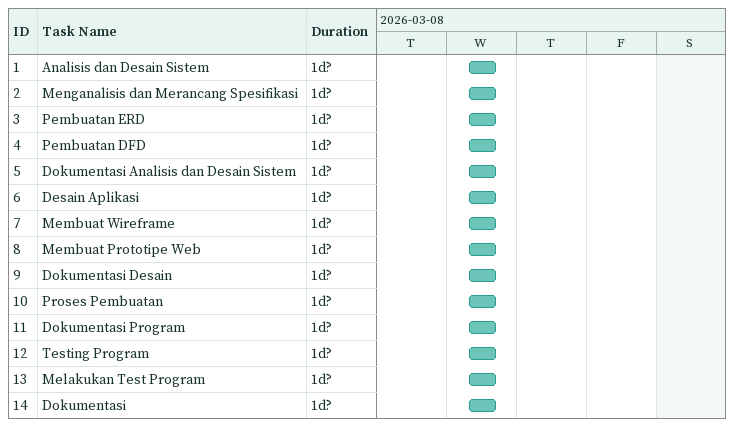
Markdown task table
| ID | Task | Duration | Start | Finish |
|---|---|---|---|---|
| 1 | Analisis dan Desain Sistem | 1d? | 2026-03-11 | 2026-03-11 |
| 2 | Menganalisis dan Merancang Spesifikasi | 1d? | 2026-03-11 | 2026-03-11 |
| 3 | Pembuatan ERD | 1d? | 2026-03-11 | 2026-03-11 |
| 4 | Pembuatan DFD | 1d? | 2026-03-11 | 2026-03-11 |
| 5 | Dokumentasi Analisis dan Desain Sistem | 1d? | 2026-03-11 | 2026-03-11 |
| 6 | Desain Aplikasi | 1d? | 2026-03-11 | 2026-03-11 |
| 7 | Membuat Wireframe | 1d? | 2026-03-11 | 2026-03-11 |
| 8 | Membuat Prototipe Web | 1d? | 2026-03-11 | 2026-03-11 |
| 9 | Dokumentasi Desain | 1d? | 2026-03-11 | 2026-03-11 |
| 10 | Proses Pembuatan | 1d? | 2026-03-11 | 2026-03-11 |
| 11 | Dokumentasi Program | 1d? | 2026-03-11 | 2026-03-11 |
| 12 | Testing Program | 1d? | 2026-03-11 | 2026-03-11 |
| 13 | Melakukan Test Program | 1d? | 2026-03-11 | 2026-03-11 |
| 14 | Dokumentasi | 1d? | 2026-03-11 | 2026-03-11 |
